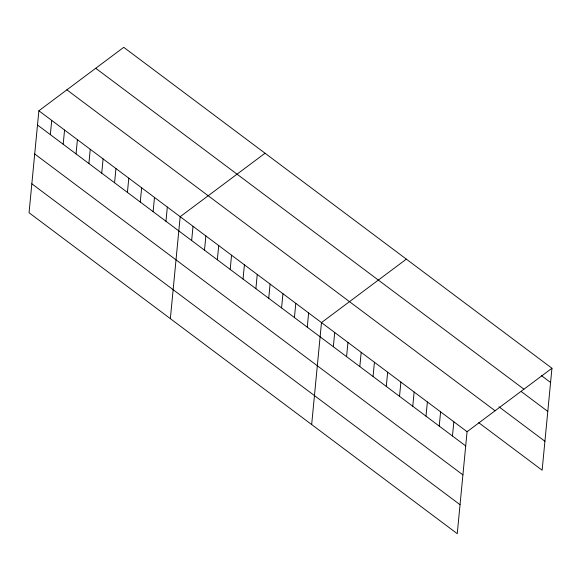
<?xml version="1.0" encoding="UTF-8"?>
<svg xmlns="http://www.w3.org/2000/svg" width="581" height="581" viewBox="0 0 581 581"><rect width="100%" height="100%" fill="white"/><g stroke="black" fill="none" stroke-linecap="round" stroke-linejoin="round"><path stroke-width="0.87" d="M38.869 110.782L29.05 212.748L457.254 533.67L467.073 431.705L551.95 368.252L123.746 47.33L38.869 110.782L467.073 431.705M50.344 134.632L51.716 120.412M63.191 144.262L64.564 130.035M76.038 153.885L77.404 139.665M88.886 163.515L90.251 149.295M101.733 173.145L103.098 158.925M114.573 182.768L115.946 168.548M127.421 192.398L128.793 178.178M140.268 202.028L141.641 187.808M153.115 211.651L154.481 197.431M165.963 221.281L167.328 207.061M170.356 318.657L180.175 216.691L265.052 153.231M191.65 240.534L193.023 226.314M204.497 250.164L205.87 235.944M217.345 259.794L218.717 245.574M230.192 269.417L231.558 255.197M243.04 279.047L244.405 264.827M255.88 288.677L257.252 274.457M268.727 298.3L270.1 284.08M281.574 307.93L282.947 293.71M294.422 317.56L295.787 303.34M307.269 327.183L308.634 312.963M311.663 424.558L321.482 322.593L406.359 259.133M333.349 346.734L334.721 332.514M346.581 356.654L347.954 342.434M359.821 366.575L361.186 352.355M373.053 376.488L374.425 362.268M386.292 386.409L387.658 372.189M399.525 396.329L400.897 382.109M412.764 406.25L414.13 392.03M425.996 416.17L427.369 401.95M439.229 426.091L440.601 411.871M452.468 436.011L453.834 421.784M551.95 368.252L542.131 470.218L478.744 422.707M541.528 375.682L550.577 382.472M95.734 68.267L523.939 389.19M521.324 391.587L547.796 411.428M498.941 406.802L544.92 441.262M66.88 89.844L495.085 410.767M37.496 125.002L465.701 445.925M34.707 153.958L462.912 474.88M31.839 183.792L460.043 504.715"/></g></svg>
